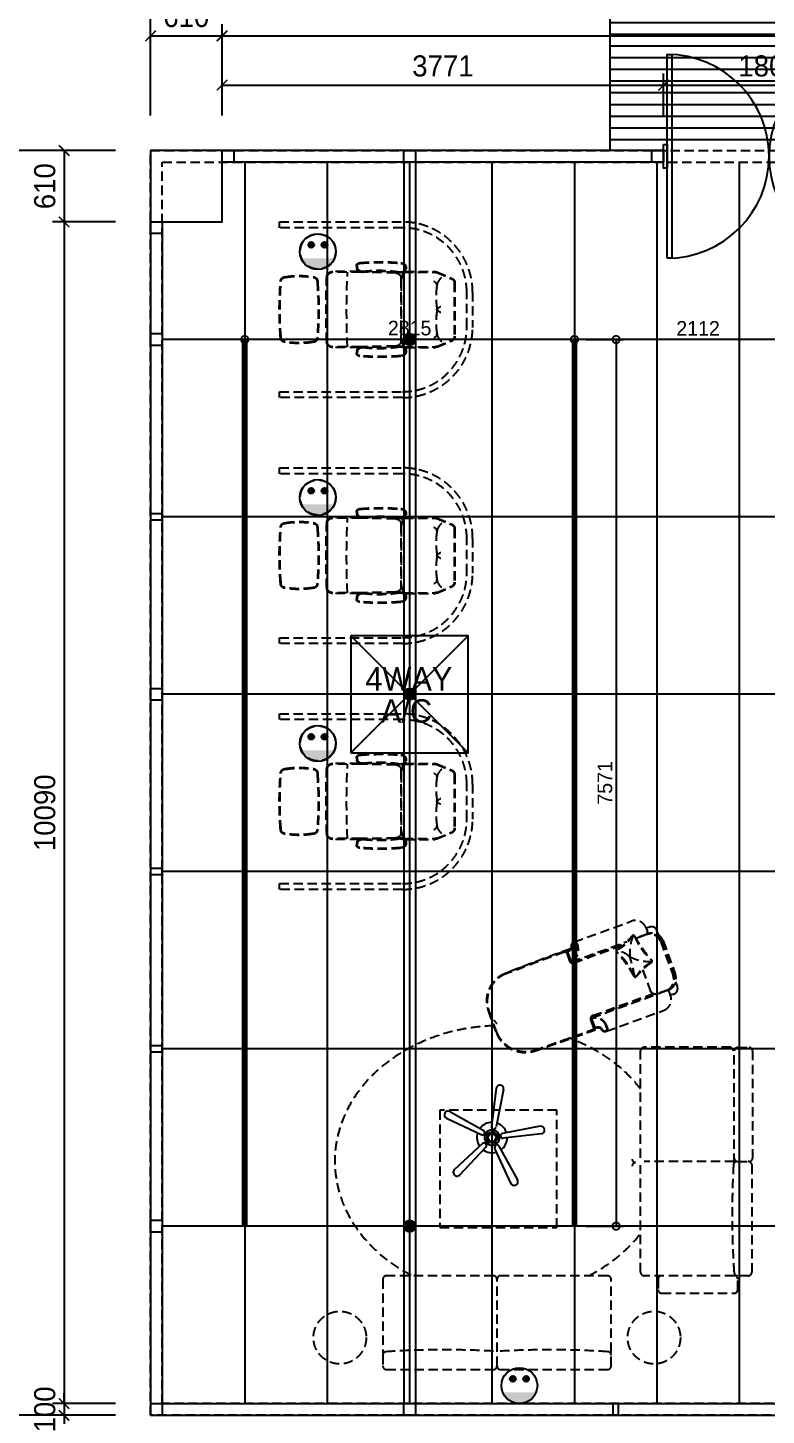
# Model space of a CAD drawing. Header units: millimetres. Extents: x 208943 to 287447, y 51026 to 80481.
# Drawn here: x 257824 to 264130, y 58606 to 70454 of the extents above; entities that cross this region are included whole.
import ezdxf

# ---------------------------------------------------------------- set-up
doc = ezdxf.new("R2010")
doc.units = ezdxf.units.MM
doc.header["$LTSCALE"] = 100
doc.header["$PDMODE"] = 3
doc.linetypes.add('DH-HID2', pattern=[1.2, 0.8, -0.4])
doc.linetypes.add('HID', pattern=[2.5, 1.5, -1])
doc.layers.get('DEFPOINTS').update_dxf_attribs({"color": 248})
for name, color, linetype in [('0-ELC TEXT', 7, 'Continuous'), ('06-FUR', 6, 'Continuous'), ('06-LIGHT', 4, 'Continuous'), ('07-DIM WAL', 5, 'Continuous'), ('2CONTINUOUS', 2, 'Continuous'), ('3.기호.계단선', 30, 'Continuous'), ('C-WALL2', 3, 'Continuous'), ('C-WIN', 4, 'Continuous'), ('CO-DO-FR', 7, 'Continuous'), ('CO-DOOR', 8, 'Continuous'), ('E-HAT', 251, 'Continuous'), ('FU-FURM', 251, 'DH-HID2'), ('설비', 140, 'Continuous')]:
    doc.layers.add(name, color=color, linetype=linetype)
doc.styles.add('HY울릉도L', font='Expo M.ttf')
doc.styles.add('YOURNAME', font='HY울릉도M.TTF')
doc.styles.add('코레일둥고', font='Korail_Round_Gothic_Medium.ttf')
doc.dimstyles.new('50', dxfattribs={"dimscale": 50, "dimtxt": 2.5, "dimasz": 2.5, "dimexe": 1.25, "dimexo": 2, "dimtad": 1, "dimdec": 0, "dimtxsty": 'HY울릉도L', "dimblk": 'DOTSMALL', "dimcen": 2.5, "dimclrd": 1, "dimclre": 1, "dimclrt": 7, "dimadec": 0, "dimazin": 0, "dimtfac": 1, "dimtdec": 0, "dimtix": 1, "dimtmove": 0, "dimatfit": 3, "dimldrblk": 'DOTSMALL', "dimfxl": 0, "dimarcsym": 0})
doc.dimstyles.new('YOURNAME-100', dxfattribs={"dimscale": 100, "dimtxt": 1.8, "dimasz": 0.9, "dimexe": 1, "dimexo": 3, "dimgap": 0.7, "dimtad": 1, "dimdec": 0, "dimzin": 0, "dimdsep": 46, "dimtxsty": 'YOURNAME', "dimblk": 'ARCHTICK', "dimcen": 0, "dimclrd": 1, "dimclre": 1, "dimclrt": 7, "dimadec": 0, "dimazin": 0, "dimtfac": 1, "dimtdec": 0, "dimtix": 1, "dimtmove": 2, "dimatfit": 3, "dimldrblk": 'ARCHTICK', "dimfxl": 0, "dimtolj": 1, "dimtzin": 0, "dimarcsym": 0})

# ---------------------------------------------------------------- blocks, each defined once
blk = doc.blocks.new('wjscpvudaus')
at = {"layer": '2CONTINUOUS'}
blk.add_lwpolyline([(216843, 69406), (216843, 68796), (217453, 68796), (217453, 69406)], close=True, dxfattribs=at)
blk = doc.blocks.new('D-014')
at = {"layer": 'CO-DO-FR'}
for points in [[(0, 200), (30, 200), (30, 0), (0, 0)], [(1800, 200), (1770, 200), (1770, 0), (1800, 0)]]:
    blk.add_lwpolyline(points, close=True, dxfattribs=at)
at = {"layer": 'CO-DOOR'}
for points in [[(30, -770), (30, 970), (70, 970), (70, -770)], [(1770, -770), (1770, 970), (1730, 970), (1730, -770)]]:
    blk.add_lwpolyline(points, close=True, dxfattribs=at)
for centre, start, end in [((30, 100), 270, 90), ((1770, 100), 90, 270)]:
    blk.add_arc(centre, 870, start, end, dxfattribs=at)
blk = doc.blocks.new('F-317')
at = {"layer": 'FU-FURM'}
for p, q in [((-1519, 2361), (-1030, 2538)), ((-874, 2489), (-902, 2479)), ((-991, 2393), (-904, 2425)), ((-885, 2432), (-979, 2398)), ((-884, 2430), (-978, 2396)), ((-902, 2479), (-892, 2451)), ((-795, 2418), (-810, 2459)), ((-759, 2371), (-653, 2080)), ((-757, 2372), (-651, 2081)), ((-1581, 2265), (-1557, 2198)), ((-1576, 2282), (-1543, 2192)), ((-1575, 2267), (-1551, 2200)), ((-1544, 2320), (-1540, 2310)), ((-1543, 2192), (-1065, 2366)), ((-1538, 2322), (-1534, 2312)), ((-1525, 2188), (-1083, 2349)), ((-1523, 2182), (-1095, 2338)), ((-1499, 2347), (-1492, 2328)), ((-1493, 2349), (-1487, 2330)), ((-778, 2364), (-672, 2073)), ((-774, 2366), (-668, 2075)), ((-933, 2124), (-865, 1939)), ((-931, 2125), (-864, 1940)), ((-636, 1980), (-650, 2021)), ((-1368, 1713), (-729, 1946)), ((-1360, 1733), (-843, 1921)), ((-1358, 1728), (-833, 1918)), ((-711, 1954), (-805, 1920)), ((-711, 1952), (-805, 1918)), ((-694, 1906), (-704, 1934)), ((-665, 1916), (-694, 1906)), ((-1242, 1599), (-753, 1777)), ((-1351, 1633), (-1375, 1700)), ((-1345, 1635), (-1370, 1702)), ((-1336, 1623), (-1368, 1713)), ((-1287, 1615), (-1290, 1624)), ((-1281, 1617), (-1285, 1627)), ((-1236, 1623), (-1243, 1642)), ((-1230, 1625), (-1237, 1644)), ((-950, 517), (-950, 1432)), ((-180, 1462), (-920, 1462)), ((-150, 475), (-150, 1432)), ((-120, 1460), (-23, 1460)), ((7, 1432), (7, 515)), ((-1665, 924), (-2665, 924)), ((-2665, 924), (-2665, -76)), ((-1665, -76), (-1665, 924)), ((-150, 487), (-920, 487)), ((-120, 487), (-23, 487)), ((-120, 487), (-23, 487)), ((-950, -458), (-950, 457)), ((0, 458), (0, -458)), ((-2665, -76), (-1665, -76)), ((-3151, -519), (-3151, -1139)), ((-2206, -489), (-3121, -489)), ((-2176, -1139), (-2176, -519)), ((-1231, -489), (-2146, -489)), ((-1201, -1139), (-1201, -519)), ((-150, -488), (-920, -488)), ((-800, -518), (-800, -608)), ((-30, -488), (-122, -488)), ((-120, -608), (-120, -518)), ((-770, -638), (-150, -638)), ((-3151, -1167), (-3151, -1259)), ((-2176, -1259), (-2176, -1163)), ((-1201, -1259), (-1201, -1167)), ((-3121, -1289), (-2205, -1289)), ((-2148, -1289), (-1231, -1289))]:
    blk.add_line(p, q, dxfattribs=at)
for centre in [(-3518, -1017), (-835, -1017)]:
    blk.add_circle(centre, 225, dxfattribs=at)
for centre, radius, start, end in [((-996, 2445), 100, 20, 110), ((-857, 2442), 50, 20, 110), ((-1251, 2535), 260, 292.6764, 332.8864), ((-1522, 2827), 649, 304.8651, 320.6977), ((-675, 2270), 368, 156.0005, 185.989), ((-1012, 2409), 10, 21.485, 138.515), ((-508, 2609), 533, 201.5594, 229.5904), ((163, 3088), 1347, 210.0812, 221.0687), ((-947, 2338), 68, 118.131, 129.0235), ((-947, 2337), 66.2, 118.4093, 129.2728), ((-911, 2444), 20, 290, 20), ((-868, 2332), 100, 20, 110), ((-872, 2328), 100, 21.2586, 106.9604), ((-851, 2338), 100, 20, 110), ((-851, 2338), 98, 20, 110), ((4560, -14674), 18043, 109.7734, 111.6777), ((9036, -27310), 31443, 109.7736, 110.7523), ((9035, -27307), 31434, 109.7735, 110.7417), ((-1594, 2260), 20, 20, 110.1706), ((-1594, 2260), 14, 20, 110.1706), ((-1605, 2355), 78.3, 291.8984, 325.632), ((-1605, 2355), 84.3, 291.8984, 325.632), ((-1605, 2355), 84.3, 291.8984, 325.632), ((-1588, 2291), 103, 294.7132, 20.7394), ((-1507, 2326), 36.7, 108.5343, 189.5347), ((-1588, 2291), 109, 294.7132, 20.7394), ((-1507, 2326), 30.7, 108.5343, 189.5347), ((-1539, 2310), 5, 326.0041, 20), ((-1512, 2342), 20, 20, 110), ((-1512, 2342), 14, 20, 110), ((-1147, 2285), 10, 111.485, 228.515), ((-1176, 2095), 193, 46.6262, 84.3726), ((-1499, 1872), 533, 21.5594, 49.5904), ((-2170, 1393), 1347, 30.0812, 41.0687), ((-1532, 2207), 26, 200, 290), ((-1532, 2207), 20, 200, 290), ((-866, 2591), 397, 243.5234, 272.3854), ((-3642, 1461), 2713, 12.7937, 16.491), ((-756, 1946), 260, 112.6764, 152.8864), ((-485, 1654), 649, 124.8651, 140.6977), ((-860, 2196), 10, 291.485, 48.515), ((-2016, 1859), 250, 110.7523, 230.2128), ((-2009, 1856), 250, 110.7417, 198.7714), ((-995, 2072), 10, 201.485, 318.515), ((-767, 2041), 100, 293.0396, 18.7414), ((-762, 2040), 100, 290, 20), ((-745, 2046), 100, 290, 20), ((-745, 2046), 98, 290, 20), ((-819, 1985), 66.2, 170.6001, 174.3456), ((-847, 1946), 20, 200, 234.3622), ((-845, 1947), 20, 200, 235.3656), ((-819, 1985), 68, 234.3622, 281.869), ((-819, 1985), 66.2, 235.3656, 281.5907), ((-788, 1871), 100, 290, 20), ((-723, 1927), 20, 20, 110), ((-683, 1963), 50, 290, 20), ((2314, 3325), 4822, 198.6987, 201.1759), ((2314, 3325), 4816, 198.7714, 201.1031), ((-1351, 1709), 26, 110, 200), ((-1351, 1709), 20, 110, 200), ((-1340, 1608), 109, 19.2606, 105.2868), ((-1340, 1608), 103, 19.2606, 105.2868), ((-1935, 1686), 268, 202.6857, 285.6378), ((-1931, 1695), 269, 202.7011, 285.389), ((-7535, 18557), 18043, 288.3223, 290.2266), ((-12228, 31113), 31443, 289.2473, 290.2264), ((-12227, 31111), 31434, 289.258, 290.2265), ((-1364, 1628), 14, 289.8294, 20), ((-1364, 1628), 20, 289.8294, 20), ((-1312, 1549), 84.3, 74.368, 108.1016), ((-1312, 1549), 84.3, 74.368, 108.1016), ((-1312, 1549), 78.3, 74.368, 108.1016), ((-1290, 1625), 5, 20, 73.9959), ((-1255, 1634), 36.7, 210.4653, 291.4657), ((-1255, 1634), 30.7, 210.4653, 291.4657), ((-1249, 1618), 14, 290, 20), ((-1249, 1618), 20, 290, 20), ((-920, 1432), 30, 90, 180), ((-190, 1432), 30, 0, 90), ((-120, 1430), 30, 90, 176.9469), ((-23, 1430), 30, 3.0531, 90), ((-992, 508), 30, 180, 270), ((-992, 448), 30, 90, 180), ((-127, 457), 30, 90, 176.9469), ((-120, 517), 30, 183.0531, 270), ((-30, 457), 30, 3.0531, 90), ((-23, 517), 30, 270, 356.9469), ((7702, 39), 7870, 176.9469, 183.6379), ((-920, -458), 30, 180, 270), ((-122, -458), 30, 183.6379, 270), ((-30, -458), 30, 270, 0), ((-3121, -519), 30, 90, 180), ((-2206, -519), 30, 0, 90), ((-2146, -519), 30, 90, 180), ((-1231, -519), 30, 0, 90), ((-770, -518), 30, 90, 180), ((-150, -518), 30, 0, 90), ((-770, -608), 30, 180, 270), ((-150, -608), 30, 270, 0), ((-3121, -1167), 30, 93.6379, 180), ((-3121, -1139), 30, 180, 207.9291), ((-2624, -8991), 7870, 86.9469, 93.6379), ((-1729, -8991), 7870, 86.3621, 93.0531), ((-1231, -1167), 30, 0, 86.3621), ((-1231, -1139), 30, 332.0709, 0), ((-3121, -1259), 30, 180, 266.3621), ((-2206, -1259), 30, 273.0531, 0), ((-2146, -1259), 30, 180, 266.9469), ((-1231, -1259), 30, 273.6379, 0)]:
    blk.add_arc(centre, radius, start, end, dxfattribs=at)
for points, knots in [([(-2200, 1646), (-2208, 1646), (-2217, 1646), (-2283, 1643), (-2339, 1637), (-2452, 1621), (-2507, 1610), (-2617, 1582), (-2670, 1566), (-2774, 1528), (-2825, 1506), (-2922, 1458), (-2969, 1432), (-3059, 1375), (-3101, 1344), (-3182, 1279), (-3220, 1245), (-3290, 1172), (-3322, 1135), (-3381, 1056), (-3407, 1016), (-3454, 933), (-3475, 890), (-3509, 803), (-3523, 759), (-3545, 670), (-3553, 625), (-3561, 535), (-3562, 489), (-3558, 399), (-3552, 353), (-3535, 264), (-3523, 219), (-3493, 131), (-3474, 88), (-3431, 4), (-3407, -37), (-3352, -117), (-3321, -156), (-3255, -230), (-3219, -266), (-3142, -334), (-3100, -366), (-3014, -425), (-2968, -453), (-2914, -482), (-2907, -486), (-2901, -489)], [1.607986, 1.607986, 1.607986, 1.607986, 1.626159, 1.626159, 1.745835, 1.745835, 1.865511, 1.865511, 1.985187, 1.985187, 2.104864, 2.104864, 2.22454, 2.22454, 2.344216, 2.344216, 2.463892, 2.463892, 2.583568, 2.583568, 2.703244, 2.703244, 2.82292, 2.82292, 2.942596, 2.942596, 3.062272, 3.062272, 3.181948, 3.181948, 3.301624, 3.301624, 3.4213, 3.4213, 3.540977, 3.540977, 3.660653, 3.660653, 3.780329, 3.780329, 3.900005, 3.900005, 4.019681, 4.019681, 4.139357, 4.139357, 4.155908, 4.155908, 4.155908, 4.155908]), ([(-950, 1107), (-975, 1139), (-1002, 1170), (-1065, 1237), (-1102, 1272), (-1182, 1337), (-1224, 1368), (-1313, 1426), (-1360, 1453), (-1457, 1501), (-1507, 1523), (-1559, 1542)], [0.5696099, 0.5696099, 0.5696099, 0.5696099, 0.6687506, 0.6687506, 0.7884267, 0.7884267, 0.9081028, 0.9081028, 1.0277788, 1.0277788, 1.1472032, 1.1472032, 1.1472032, 1.1472032]), ([(-1392, -489), (-1365, -475), (-1339, -460), (-1267, -418), (-1223, -388), (-1140, -325), (-1101, -291), (-1029, -221), (-995, -184), (-959, -139), (-955, -133), (-950, -127)], [5.268869, 5.268869, 5.268869, 5.268869, 5.3361178, 5.3361178, 5.4557939, 5.4557939, 5.5754699, 5.5754699, 5.695146, 5.695146, 5.7135753, 5.7135753, 5.7135753, 5.7135753])]:
    blk.add_open_spline(points, degree=3, knots=knots, dxfattribs=at)
blk = doc.blocks.new('F-120')
at = {"layer": 'FU-FURM'}
for p, q in [((675, 324), (448, 324)), ((690, 318), (448, 318)), ((988, 312), (690, 318)), ((988, 318), (740, 323)), ((1033, -267), (1033, 267)), ((1036, -241), (1036, 241)), ((1058, 318), (1323, 318)), ((1068, 339), (1070, 342)), ((1068, 324), (1324, 324)), ((1338, 315), (1472, 259)), ((1339, 321), (1475, 263)), ((1488, -227), (1488, 227)), ((1494, -227), (1494, 227)), ((402, -295), (402, -296)), ((690, -318), (448, -318)), ((675, -324), (448, -324)), ((988, -312), (690, -318)), ((988, -318), (740, -323)), ((1058, -318), (1323, -318)), ((1065, -324), (1324, -324)), ((1068, -339), (1070, -342)), ((1073, -336), (1073, -336)), ((1338, -315), (1472, -259)), ((1339, -321), (1475, -263))]:
    blk.add_line(p, q, dxfattribs=at)
for centre in [(1341, 213), (1341, 0), (1341, -212)]:
    blk.add_circle(centre, 5, dxfattribs=at)
for centre, radius, start, end in [((682, 370), 30, 90, 180), ((460, 323), 198, 8.4489, 14.1361), ((682, 370), 24, 90, 180), ((460, 323), 204, 9.8324, 14.1361), ((701, 365), 40, 189.8324, 277.2912), ((857, -1603), 2011, 85.0022, 94.9978), ((857, -1603), 2005, 85.0022, 94.9978), ((1033, 355), 45, 335.1469, 90), ((1033, 355), 39, 335.1469, 90), ((2879, 0), 2885, 175.2281, 184.7719), ((2879, 0), 2879, 175.2281, 184.7719), ((44, 240), 40, 90, 180), ((44, 240), 34, 90, 180), ((163, -424), 714, 80.4001, 99.5999), ((163, -424), 708, 80.3882, 99.6118), ((282, 240), 40, 0, 90), ((282, 240), 34, 0, 90), ((-2553, 0), 2879, 355.2281, 4.7719), ((-2553, 0), 2885, 355.2281, 4.7719), ((6927, 0), 6534, 177.5759, 182.4241), ((448, 274), 50, 90, 177.5759), ((7069, 0), 6670, 177.6228, 182.3735), ((448, 274), 44, 90, 177.5759), ((7239, 0), 6670, 177.2663, 182.7358), ((696, 358), 40, 188.4489, 277.5825), ((846, -774), 1103, 80.4, 97.5825), ((846, -774), 1109, 80.6287, 97.2912), ((988, 267), 45, 0, 90), ((1033, 359), 40, 260.6287, 335.1469), ((1037, 352), 40, 260.4, 335.1469), ((1503, 164), 473, 161.1345, 170.6787), ((1287, 191), 58.9, 26.4695, 61.7897), ((1323, 278), 40, 67.0656, 90), ((1324, 284), 40, 67.0656, 90), ((1552, 124), 229, 138.2234, 156.1064), ((1449, 227), 39, 0, 54.2029), ((1449, 227), 45, 0, 54.2029), ((1943, 110), 608, 170.7046, 189.9934), ((1392, -30), 58.9, 109.7444, 145.0646), ((1943, -110), 608, 170.0066, 189.1734), ((1392, 30), 58.9, 214.9354, 250.2556), ((1287, -190), 58.9, 298.2103, 333.5305), ((1552, -124), 229, 203.8936, 221.7766), ((1449, -227), 39, 305.7971, 0), ((1449, -227), 45, 305.7971, 0), ((44, -240), 40, 180, 270), ((44, -240), 34, 180, 270), ((163, 424), 714, 260.4001, 279.5999), ((163, 424), 708, 260.3882, 279.6118), ((282, -240), 40, 270, 0), ((282, -240), 34, 270, 0), ((448, -274), 50, 182.4241, 270), ((448, -274), 44, 182.4241, 270), ((460, -323), 198, 345.8639, 351.5511), ((696, -358), 40, 82.4175, 171.5511), ((701, -365), 40, 82.7088, 170.1676), ((846, 774), 1103, 262.4175, 279.6), ((846, 774), 1109, 262.7088, 279.3713), ((988, -267), 45, 270, 0), ((1033, -359), 40, 24.8531, 99.3713), ((1037, -352), 40, 24.8531, 99.6), ((1033, -355), 45, 270, 24.8531), ((1033, -355), 39, 270, 24.8531), ((1503, -164), 473, 189.3213, 198.8655), ((1323, -278), 40, 270, 292.9344), ((1324, -284), 40, 270, 292.9344), ((682, -370), 30, 180, 270), ((460, -323), 204, 345.8639, 350.1676), ((682, -370), 24, 180, 270), ((857, 1603), 2011, 265.0022, 274.9978), ((857, 1603), 2005, 265.0022, 274.9978)]:
    blk.add_arc(centre, radius, start, end, dxfattribs=at)
blk = doc.blocks.new('cjhrtgy')
at = {"layer": 'E-HAT'}
h = blk.add_hatch(dxfattribs=at)
h.set_pattern_fill('_USER', color=256, scale=100, pattern_type=0)
h.set_pattern_definition([(0, (42030.09, 0), (0, 100), [])])
h.paths.add_polyline_path([(262798, 71356), (266223, 71356), (266223, 69406), (262798, 69406)])
at = {"layer": 'C-WALL2'}
blk.add_lwpolyline([(263254, 69406), (262798, 69406), (262798, 71356), (266223, 71356), (266223, 69406), (265054, 69406)], dxfattribs=at)
at = {"layer": 'C-WIN'}
for p, q in [((263254, 69406), (259483, 69406)), ((263254, 69306), (259483, 69306)), ((258873, 68796), (258873, 58606)), ((258973, 68796), (258973, 58606)), ((258873, 58706), (277373, 58706)), ((258873, 58606), (277373, 58606))]:
    blk.add_line(p, q, dxfattribs=at)
for points in [[(259483, 69406), (259583, 69406), (259583, 69306), (259483, 69306)], [(261035, 69406), (261135, 69406), (261135, 69306), (261035, 69306)], [(263154, 69406), (263254, 69406), (263254, 69306), (263154, 69306)], [(258873, 68796), (258973, 68796), (258973, 68696), (258873, 68696)], [(258873, 67842), (258973, 67842), (258973, 67742), (258873, 67742)], [(258873, 66253), (258973, 66253), (258973, 66303), (258873, 66303)], [(258873, 64813), (258973, 64813), (258973, 64713), (258873, 64713)], [(258873, 63224), (258973, 63224), (258973, 63274), (258873, 63274)], [(258873, 61710), (258973, 61710), (258973, 61760), (258873, 61760)], [(258873, 60271), (258973, 60271), (258973, 60171), (258873, 60171)], [(261035, 58706), (261135, 58706), (261135, 58606), (261035, 58606)], [(262869, 58606), (262869, 58706), (262819, 58706), (262819, 58606)]]:
    blk.add_lwpolyline(points, close=True, dxfattribs=at)
at = {"layer": 'FU-FURM'}
for p, q in [((259973, 68746), (259973, 68796)), ((259973, 68796), (261023, 68796)), ((261023, 68746), (259973, 68746)), ((261573, 67896), (261573, 68196)), ((261623, 68196), (261623, 67896)), ((259973, 67296), (259973, 67346)), ((259973, 67346), (261023, 67346)), ((261023, 67296), (259973, 67296)), ((259973, 66646), (259973, 66696)), ((259973, 66696), (261023, 66696)), ((261023, 66646), (259973, 66646)), ((261573, 65796), (261573, 66096)), ((261623, 66096), (261623, 65796)), ((259973, 65196), (259973, 65246)), ((259973, 65246), (261023, 65246)), ((261023, 65196), (259973, 65196)), ((259973, 64546), (259973, 64596)), ((259973, 64596), (261023, 64596)), ((261023, 64546), (259973, 64546)), ((261573, 63696), (261573, 63996)), ((261623, 63996), (261623, 63696)), ((259973, 63096), (259973, 63146)), ((259973, 63146), (261023, 63146)), ((261023, 63096), (259973, 63096))]:
    blk.add_line(p, q, dxfattribs=at)
for centre in [(260302, 68543), (260302, 66443), (260302, 64343)]:
    blk.add_circle(centre, 150, dxfattribs=at)
for centre, radius, start, end in [((261023, 68196), 600, 0, 90), ((261023, 68196), 550, 0, 90), ((261023, 67896), 600, 270, 0), ((261023, 67896), 550, 270, 0), ((261023, 66096), 600, 0, 90), ((261023, 66096), 550, 0, 90), ((261023, 65796), 600, 270, 0), ((261023, 65796), 550, 270, 0), ((261023, 63996), 600, 0, 90), ((261023, 63996), 550, 0, 90), ((261023, 63696), 600, 270, 0), ((261023, 63696), 550, 270, 0)]:
    blk.add_arc(centre, radius, start, end, dxfattribs=at)
at = {"layer": '2CONTINUOUS'}
blk.add_blockref('wjscpvudaus', (42030, 0), dxfattribs=at)
at = {"layer": 'CO-DOOR'}
blk.add_blockref('D-014', (263254, 69256), dxfattribs=at)
at = {"layer": 'FU-FURM', "xscale": -1, "rotation": 180}
for p in [(259978, 68048), (259978, 65948), (259978, 63848)]:
    blk.add_blockref('F-120', p, dxfattribs=at)
at = {"layer": 'FU-FURM'}
blk.add_blockref('F-317', (264007, 60286), dxfattribs=at)
blk = doc.blocks.new('CELILNGPAN')
at = {"layer": '06-FUR', "color": 6}
for p, q in [((48717, -3709), (48676, -4035)), ((48781, -3721), (48717, -4041)), ((48322, -3910), (48607, -4069)), ((48292, -3967), (48588, -4106)), ((48639, -4116), (48612, -4103)), ((48645, -4105), (48618, -4091)), ((48682, -4086), (48687, -4056)), ((48695, -4088), (48700, -4058)), ((48725, -4118), (48755, -4113)), ((48727, -4131), (48756, -4126)), ((49094, -4035), (48772, -4096)), ((49102, -4099), (48778, -4137)), ((48360, -4404), (48600, -4183)), ((48405, -4451), (48629, -4212)), ((48645, -4158), (48624, -4179)), ((48654, -4167), (48633, -4188)), ((48696, -4174), (48709, -4201)), ((48842, -4521), (48706, -4225)), ((48708, -4168), (48721, -4195)), ((48901, -4493), (48743, -4206))]:
    blk.add_line(p, q, dxfattribs=at)
for radius in [45.4, 32.5]:
    blk.add_circle((48682, -4131), radius, dxfattribs=at)
for centre, radius, start, end in [((48749, -3715), 32.5, 349.67, 169.67), ((48307, -3938), 32.5, 61.67, 241.67), ((48682, -4131), 130, 90.4651, 143.078), ((48682, -4131), 130, 18.4651, 71.078), ((48682, -4131), 130, 162.4651, 215.078), ((48598, -4088), 20.6, 242.7734, 62.7734), ((48682, -4131), 64.9, 158.5125, 219.0342), ((48682, -4131), 64.9, 86.5125, 147.0342), ((48697, -4038), 20.6, 170.7734, 350.7734), ((48682, -4131), 64.9, 14.5125, 75.0342), ((48682, -4131), 64.9, 302.5125, 3.0342), ((48775, -4117), 20.6, 98.7734, 278.7734), ((48682, -4131), 130, 306.4651, 359.078), ((49098, -4067), 32.5, 277.67, 97.67), ((48615, -4198), 20.6, 314.7734, 134.7734), ((48682, -4131), 130, 234.4651, 287.078), ((48682, -4131), 64.9, 230.5125, 291.0342), ((48724, -4215), 20.6, 26.7734, 206.7734), ((48383, -4428), 32.5, 133.67, 313.67), ((48871, -4507), 32.5, 205.67, 25.67)]:
    blk.add_arc(centre, radius, start, end, dxfattribs=at)
blk = doc.blocks.new('egoo')
at = {"layer": '설비'}
h = blk.add_hatch(color=140, dxfattribs=at)
edge = h.paths.add_edge_path()
edge.add_arc((1015645, 443434), 22.3, 0, 360)
h = blk.add_hatch(color=140, dxfattribs=at)
edge = h.paths.add_edge_path()
edge.add_arc((1015748, 443434), 22.3, 0, 360)
h = blk.add_hatch(color=140, dxfattribs=at)
edge = h.paths.add_edge_path()
edge.add_line((1015826, 443329), (1015567, 443329))
edge.add_ellipse((1015696, 443381), major_axis=(99, 99), ratio=1, start_angle=156.9578, end_angle=293.0422)
at = {"layer": '설비', "color": 140}
for centre, radius in [((1015696, 443381), 140), ((1015645, 443434), 22.3), ((1015748, 443434), 22.3)]:
    blk.add_circle(centre, radius, dxfattribs=at)
blk = doc.blocks.new('_ArchTick')
at = {"color": 0, "linetype": 'ByBlock', "const_width": 0.15}
blk.add_lwpolyline([(-0.5, -0.5), (0.5, 0.5)], dxfattribs=at)
blk = doc.blocks.new('*D150')
at = {"layer": 'C-WIN', "color": 1, "lineweight": -2}
for p, q in [((258873, 69706), (258873, 70927)), ((277373, 69706), (277373, 70927)), ((277373, 70827), (258873, 70827))]:
    blk.add_line(p, q, dxfattribs=at)
at = {"layer": 'DEFPOINTS', "color": 0}
for p in [(258873, 70827), (258873, 69406), (277373, 69406)]:
    blk.add_point(p, dxfattribs=at)
at = {"layer": 'C-WIN', "color": 1, "lineweight": -2, "xscale": 90, "yscale": 90, "zscale": 90, "rotation": 180}
blk.add_blockref('_ArchTick', (258873, 70827), dxfattribs=at)
at = {"layer": 'C-WIN', "color": 1, "lineweight": -2, "xscale": 90, "yscale": 90, "zscale": 90}
blk.add_blockref('_ArchTick', (277373, 70827), dxfattribs=at)
at = {"layer": 'C-WIN', "color": 7, "insert": (268123, 70991), "char_height": 180, "attachment_point": 5, "style": 'YOURNAME'}
blk.add_mtext('\\A1;18500', dxfattribs=at)
blk = doc.blocks.new('*D151')
at = {"layer": 'C-WIN', "color": 1, "lineweight": -2}
for p, q in [((258873, 69706), (258873, 70485)), ((258873, 70385), (259483, 70385)), ((259483, 69706), (259483, 70485))]:
    blk.add_line(p, q, dxfattribs=at)
at = {"layer": 'DEFPOINTS', "color": 0}
for p in [(259483, 70385), (258873, 69406), (259483, 69406)]:
    blk.add_point(p, dxfattribs=at)
at = {"layer": 'C-WIN', "color": 1, "lineweight": -2, "xscale": 90, "yscale": 90, "zscale": 90, "rotation": 180}
blk.add_blockref('_ArchTick', (258873, 70385), dxfattribs=at)
at = {"layer": 'C-WIN', "color": 1, "lineweight": -2, "xscale": 90, "yscale": 90, "zscale": 90}
blk.add_blockref('_ArchTick', (259483, 70385), dxfattribs=at)
at = {"layer": 'C-WIN', "color": 7, "insert": (259178, 70549), "char_height": 180, "attachment_point": 5, "style": 'YOURNAME'}
blk.add_mtext('\\A1;610', dxfattribs=at)
blk = doc.blocks.new('*D152')
at = {"layer": 'C-WIN', "color": 1, "lineweight": -2}
for p, q in [((259483, 69706), (259483, 70485)), ((259483, 70385), (272373, 70385)), ((272373, 69706), (272373, 70485))]:
    blk.add_line(p, q, dxfattribs=at)
at = {"layer": 'DEFPOINTS', "color": 0}
for p in [(272373, 70385), (259483, 69406), (272373, 69406)]:
    blk.add_point(p, dxfattribs=at)
at = {"layer": 'C-WIN', "color": 1, "lineweight": -2, "xscale": 90, "yscale": 90, "zscale": 90, "rotation": 180}
blk.add_blockref('_ArchTick', (259483, 70385), dxfattribs=at)
at = {"layer": 'C-WIN', "color": 1, "lineweight": -2, "xscale": 90, "yscale": 90, "zscale": 90}
blk.add_blockref('_ArchTick', (272373, 70385), dxfattribs=at)
at = {"layer": 'C-WIN', "color": 7, "insert": (265928, 70549), "char_height": 180, "attachment_point": 5, "style": 'YOURNAME'}
blk.add_mtext('\\A1;12890', dxfattribs=at)
blk = doc.blocks.new('*D156')
at = {"layer": 'C-WIN', "color": 1, "lineweight": -2}
for p, q in [((259483, 69706), (259483, 70064)), ((263254, 69706), (263254, 70064)), ((259483, 69964), (263254, 69964))]:
    blk.add_line(p, q, dxfattribs=at)
at = {"layer": 'DEFPOINTS', "color": 0}
for p in [(263254, 69964), (259483, 69406), (263254, 69406)]:
    blk.add_point(p, dxfattribs=at)
at = {"layer": 'C-WIN', "color": 1, "lineweight": -2, "xscale": 90, "yscale": 90, "zscale": 90, "rotation": 180}
blk.add_blockref('_ArchTick', (259483, 69964), dxfattribs=at)
at = {"layer": 'C-WIN', "color": 1, "lineweight": -2, "xscale": 90, "yscale": 90, "zscale": 90}
blk.add_blockref('_ArchTick', (263254, 69964), dxfattribs=at)
at = {"layer": 'C-WIN', "color": 7, "insert": (261369, 70127), "char_height": 180, "attachment_point": 5, "style": 'YOURNAME'}
blk.add_mtext('\\A1;3771', dxfattribs=at)
blk = doc.blocks.new('*D157')
at = {"layer": 'C-WIN', "color": 1, "lineweight": -2}
for p, q in [((263254, 69706), (263254, 70064)), ((265054, 69706), (265054, 70064)), ((263254, 69964), (265054, 69964))]:
    blk.add_line(p, q, dxfattribs=at)
at = {"layer": 'DEFPOINTS', "color": 0}
for p in [(265054, 69964), (263254, 69406), (265054, 69406)]:
    blk.add_point(p, dxfattribs=at)
at = {"layer": 'C-WIN', "color": 1, "lineweight": -2, "xscale": 90, "yscale": 90, "zscale": 90, "rotation": 180}
blk.add_blockref('_ArchTick', (263254, 69964), dxfattribs=at)
at = {"layer": 'C-WIN', "color": 1, "lineweight": -2, "xscale": 90, "yscale": 90, "zscale": 90}
blk.add_blockref('_ArchTick', (265054, 69964), dxfattribs=at)
at = {"layer": 'C-WIN', "color": 7, "insert": (264154, 70127), "char_height": 180, "attachment_point": 5, "style": 'YOURNAME'}
blk.add_mtext('\\A1;1800', dxfattribs=at)
blk = doc.blocks.new('*D173')
at = {"layer": 'C-WIN', "color": 1, "lineweight": -2}
for p, q in [((258873, 58306), (258873, 57420)), ((277373, 58306), (277373, 57420)), ((277373, 57520), (258873, 57520))]:
    blk.add_line(p, q, dxfattribs=at)
at = {"layer": 'DEFPOINTS', "color": 0}
for p in [(258873, 58606), (277373, 58606), (258873, 57520)]:
    blk.add_point(p, dxfattribs=at)
at = {"layer": 'C-WIN', "color": 1, "lineweight": -2, "xscale": 90, "yscale": 90, "zscale": 90, "rotation": 180}
blk.add_blockref('_ArchTick', (258873, 57520), dxfattribs=at)
at = {"layer": 'C-WIN', "color": 1, "lineweight": -2, "xscale": 90, "yscale": 90, "zscale": 90}
blk.add_blockref('_ArchTick', (277373, 57520), dxfattribs=at)
at = {"layer": 'C-WIN', "color": 7, "insert": (268123, 57683), "char_height": 180, "attachment_point": 5, "style": 'YOURNAME'}
blk.add_mtext('\\A1;18500', dxfattribs=at)
blk = doc.blocks.new('*D174')
at = {"layer": 'C-WIN', "color": 1, "lineweight": -2}
for p, q in [((258873, 58306), (258873, 57784)), ((258973, 58306), (258973, 57784)), ((258873, 57884), (258783, 57884)), ((258873, 57884), (258973, 57884)), ((258973, 57884), (259063, 57884))]:
    blk.add_line(p, q, dxfattribs=at)
at = {"layer": 'DEFPOINTS', "color": 0}
for p in [(258873, 58606), (258973, 58606), (258973, 57884)]:
    blk.add_point(p, dxfattribs=at)
at = {"layer": 'C-WIN', "color": 1, "lineweight": -2, "xscale": 90, "yscale": 90, "zscale": 90}
blk.add_blockref('_ArchTick', (258873, 57884), dxfattribs=at)
at = {"layer": 'C-WIN', "color": 1, "lineweight": -2, "xscale": 90, "yscale": 90, "zscale": 90, "rotation": 180}
blk.add_blockref('_ArchTick', (258973, 57884), dxfattribs=at)
at = {"layer": 'C-WIN', "color": 7, "insert": (258923, 58048), "char_height": 180, "attachment_point": 5, "style": 'YOURNAME'}
blk.add_mtext('\\A1;100', dxfattribs=at)
blk = doc.blocks.new('*D175')
at = {"layer": 'C-WIN', "color": 1, "lineweight": -2}
for p, q in [((258973, 58306), (258973, 57784)), ((265074, 58306), (265074, 57784)), ((258973, 57884), (265074, 57884))]:
    blk.add_line(p, q, dxfattribs=at)
at = {"layer": 'DEFPOINTS', "color": 0}
for p in [(258973, 58606), (265074, 58606), (265074, 57884)]:
    blk.add_point(p, dxfattribs=at)
at = {"layer": 'C-WIN', "color": 1, "lineweight": -2, "xscale": 90, "yscale": 90, "zscale": 90, "rotation": 180}
blk.add_blockref('_ArchTick', (258973, 57884), dxfattribs=at)
at = {"layer": 'C-WIN', "color": 1, "lineweight": -2, "xscale": 90, "yscale": 90, "zscale": 90}
blk.add_blockref('_ArchTick', (265074, 57884), dxfattribs=at)
at = {"layer": 'C-WIN', "color": 7, "insert": (262024, 58048), "char_height": 180, "attachment_point": 5, "style": 'YOURNAME'}
blk.add_mtext('\\A1;6101', dxfattribs=at)
blk = doc.blocks.new('*D181')
at = {"layer": 'C-WIN', "color": 1, "lineweight": -2}
for p, q in [((258573, 69406), (257501, 69406)), ((257601, 58606), (257601, 69406)), ((258573, 58606), (257501, 58606))]:
    blk.add_line(p, q, dxfattribs=at)
at = {"layer": 'DEFPOINTS', "color": 0}
for p in [(257601, 69406), (258873, 69406), (258873, 58606)]:
    blk.add_point(p, dxfattribs=at)
at = {"layer": 'C-WIN', "color": 1, "lineweight": -2, "xscale": 90, "yscale": 90, "zscale": 90}
for p, rotation in [((257601, 69406), 90), ((257601, 58606), 270)]:
    blk.add_blockref('_ArchTick', p, dxfattribs=dict(at, rotation=rotation))
at = {"layer": 'C-WIN', "color": 7, "insert": (257438, 64006), "char_height": 180, "attachment_point": 5, "rotation": 90, "style": 'YOURNAME'}
blk.add_mtext('\\A1;10800', dxfattribs=at)
blk = doc.blocks.new('*D182')
at = {"layer": 'C-WIN', "color": 1, "lineweight": -2}
for p, q in [((258573, 69406), (258034, 69406)), ((258134, 69406), (258134, 68796)), ((258573, 68796), (258034, 68796))]:
    blk.add_line(p, q, dxfattribs=at)
at = {"layer": 'DEFPOINTS', "color": 0}
for p in [(258873, 69406), (258134, 68796), (258873, 68796)]:
    blk.add_point(p, dxfattribs=at)
at = {"layer": 'C-WIN', "color": 1, "lineweight": -2, "xscale": 90, "yscale": 90, "zscale": 90}
for p, rotation in [((258134, 69406), 90), ((258134, 68796), 270)]:
    blk.add_blockref('_ArchTick', p, dxfattribs=dict(at, rotation=rotation))
at = {"layer": 'C-WIN', "color": 7, "insert": (257970, 69101), "char_height": 180, "attachment_point": 5, "rotation": 90, "style": 'YOURNAME'}
blk.add_mtext('\\A1;610', dxfattribs=at)
blk = doc.blocks.new('*D183')
at = {"layer": 'C-WIN', "color": 1, "lineweight": -2}
for p, q in [((258573, 68796), (258034, 68796)), ((258134, 68796), (258134, 58706)), ((258573, 58706), (258034, 58706))]:
    blk.add_line(p, q, dxfattribs=at)
at = {"layer": 'DEFPOINTS', "color": 0}
for p in [(258873, 68796), (258134, 58706), (258873, 58706)]:
    blk.add_point(p, dxfattribs=at)
at = {"layer": 'C-WIN', "color": 1, "lineweight": -2, "xscale": 90, "yscale": 90, "zscale": 90}
for p, rotation in [((258134, 68796), 90), ((258134, 58706), 270)]:
    blk.add_blockref('_ArchTick', p, dxfattribs=dict(at, rotation=rotation))
at = {"layer": 'C-WIN', "color": 7, "insert": (257970, 63751), "char_height": 180, "attachment_point": 5, "rotation": 90, "style": 'YOURNAME'}
blk.add_mtext('\\A1;10090', dxfattribs=at)
blk = doc.blocks.new('*D184')
at = {"layer": 'C-WIN', "color": 1, "lineweight": -2}
for p, q in [((258134, 58706), (258134, 58796)), ((258573, 58706), (258034, 58706)), ((258134, 58706), (258134, 58606)), ((258573, 58606), (258034, 58606)), ((258134, 58606), (258134, 58516))]:
    blk.add_line(p, q, dxfattribs=at)
at = {"layer": 'DEFPOINTS', "color": 0}
for p in [(258873, 58706), (258134, 58606), (258873, 58606)]:
    blk.add_point(p, dxfattribs=at)
at = {"layer": 'C-WIN', "color": 1, "lineweight": -2, "xscale": 90, "yscale": 90, "zscale": 90}
for p, rotation in [((258134, 58706), 270), ((258134, 58606), 90)]:
    blk.add_blockref('_ArchTick', p, dxfattribs=dict(at, rotation=rotation))
at = {"layer": 'C-WIN', "color": 7, "insert": (257970, 58656), "char_height": 180, "attachment_point": 5, "rotation": 90, "style": 'YOURNAME'}
blk.add_mtext('\\A1;100', dxfattribs=at)
blk = doc.blocks.new('fff')
at = {"layer": '3.기호.계단선'}
h = blk.add_hatch(color=256, dxfattribs=at)
h.dxf.hatch_style = 1
edge = h.paths.add_edge_path()
edge.add_arc((261085, 67792), 50, 0, 360)
h = blk.add_hatch(color=256, dxfattribs=at)
h.dxf.hatch_style = 1
edge = h.paths.add_edge_path()
edge.add_arc((261085, 64763), 50, 0, 360)
h = blk.add_hatch(color=256, dxfattribs=at)
h.dxf.hatch_style = 1
edge = h.paths.add_edge_path()
edge.add_arc((261085, 60221), 50, 0, 360)
for p, q in [((259677, 69306), (259677, 58706)), ((260381, 69306), (260381, 58706)), ((261035, 69306), (261035, 58706)), ((261085, 69306), (261085, 58706)), ((261135, 69306), (261135, 58706)), ((261788, 69306), (261788, 58706)), ((262492, 69306), (262492, 58706)), ((263196, 69306), (263196, 58706)), ((263900, 69306), (263900, 58706)), ((277273, 67792), (258973, 67792)), ((277273, 66278), (258973, 66278)), ((277273, 64763), (258973, 64763)), ((277273, 63249), (258973, 63249)), ((277273, 61735), (258973, 61735)), ((277273, 60221), (258973, 60221))]:
    blk.add_line(p, q, dxfattribs=at)
at = {"layer": '3.기호.계단선', "linetype": 'DH-HID2'}
for points in [[(277373, 58606), (258873, 58606), (258873, 69406), (277373, 69406)], [(277273, 58706), (258973, 58706), (258973, 69306), (277273, 69306)]]:
    blk.add_lwpolyline(points, close=True, dxfattribs=at)
at = {"layer": '3.기호.계단선'}
for centre in [(261085, 67792), (261085, 64763), (261085, 60221)]:
    blk.add_circle(centre, 50, dxfattribs=at)
blk = doc.blocks.new('_DOTSMALL')
at = {"color": 0, "linetype": 'ByBlock', "const_width": 0.5}
blk.add_lwpolyline([(-0.0625, 0, 1), (0.0625, 0, 1)], format="xyb", close=True, dxfattribs=at)
blk = doc.blocks.new('*D327')
at = {"color": 1, "lineweight": -2}
for p, q in [((262492, 67892), (262492, 67854)), ((264604, 67892), (264604, 67854)), ((264604, 67792), (262492, 67792))]:
    blk.add_line(p, q, dxfattribs=at)
at = {"layer": 'DEFPOINTS', "color": 0}
for p in [(262492, 67792), (262492, 67792), (264604, 67792)]:
    blk.add_point(p, dxfattribs=at)
at = {"color": 1, "lineweight": -2, "xscale": 125, "yscale": 125, "zscale": 125, "rotation": 180}
blk.add_blockref('_DOTSMALL', (262492, 67792), dxfattribs=at)
at = {"color": 1, "lineweight": -2, "xscale": 125, "yscale": 125, "zscale": 125}
blk.add_blockref('_DOTSMALL', (264604, 67792), dxfattribs=at)
at = {"color": 7, "insert": (263548, 67887), "char_height": 125, "attachment_point": 5, "style": 'HY울릉도L'}
blk.add_mtext('2112', dxfattribs=at)
blk = doc.blocks.new('*D328')
at = {"color": 1, "lineweight": -2}
for p, q in [((259677, 67892), (259677, 67854)), ((262492, 67892), (262492, 67854)), ((262492, 67792), (259677, 67792))]:
    blk.add_line(p, q, dxfattribs=at)
at = {"layer": 'DEFPOINTS', "color": 0}
for p in [(259677, 67792), (259677, 67792), (262492, 67792)]:
    blk.add_point(p, dxfattribs=at)
at = {"color": 1, "lineweight": -2, "xscale": 125, "yscale": 125, "zscale": 125, "rotation": 180}
blk.add_blockref('_DOTSMALL', (259677, 67792), dxfattribs=at)
at = {"color": 1, "lineweight": -2, "xscale": 125, "yscale": 125, "zscale": 125}
blk.add_blockref('_DOTSMALL', (262492, 67792), dxfattribs=at)
at = {"color": 7, "insert": (261085, 67889), "char_height": 125, "attachment_point": 5, "style": 'HY울릉도L'}
blk.add_mtext('2815', dxfattribs=at)
blk = doc.blocks.new('*D330')
at = {"color": 1, "lineweight": -2}
for p, q in [((262592, 67792), (262911, 67792)), ((262848, 67792), (262848, 60221)), ((262592, 60221), (262911, 60221))]:
    blk.add_line(p, q, dxfattribs=at)
at = {"layer": 'DEFPOINTS', "color": 0}
for p in [(262492, 67792), (262492, 60221), (262848, 60221)]:
    blk.add_point(p, dxfattribs=at)
at = {"color": 1, "lineweight": -2, "xscale": 125, "yscale": 125, "zscale": 125}
for p, rotation in [((262848, 67792), 90), ((262848, 60221), 270)]:
    blk.add_blockref('_DOTSMALL', p, dxfattribs=dict(at, rotation=rotation))
at = {"color": 7, "insert": (262753, 64006), "char_height": 125, "attachment_point": 5, "rotation": 90, "style": 'HY울릉도L'}
blk.add_mtext('7571', dxfattribs=at)

msp = doc.modelspace()

# ---------------------------------------------------------------- linework, layer by layer
at = {"layer": '06-LIGHT', "color": 10, "linetype": 'HID', "const_width": 50}
for points in [[(259676.9, 67792), (259676.9, 60220.5)], [(262492.2, 67792), (262492.2, 60220.5)]]:
    msp.add_lwpolyline(points, dxfattribs=at)
at = {"layer": 'C-WIN'}
for p, q in [((260583.7, 64262.5), (261583.7, 65262.5)), ((260583.7, 65262.5), (261583.7, 64262.5))]:
    msp.add_line(p, q, dxfattribs=at)
msp.add_lwpolyline([(260583.7, 64262.5), (261583.7, 64262.5), (261583.7, 65262.5), (260583.7, 65262.5)], close=True, dxfattribs=at)

# ---------------------------------------------------------------- block references
at = {"layer": '06-LIGHT'}
msp.add_blockref('CELILNGPAN', (213106.8, 65108.7), dxfattribs=at)
at = {"layer": '07-DIM WAL'}
msp.add_blockref('cjhrtgy', (0, 0), dxfattribs=at)
at = {"layer": 'C-WIN'}
msp.add_blockref('fff', (0, 0), dxfattribs=at)
at = {"layer": '설비', "color": 140, "xscale": 1.095238115905954, "yscale": 1.095238115905954, "zscale": 1.095238115905954}
for p in [(-852128, -417065.5), (-852128, -419165.5), (-852128, -421265.5), (-850406.7, -426748.7)]:
    msp.add_blockref('egoo', p, dxfattribs=at)

# ---------------------------------------------------------------- texts
at = {"layer": '0-ELC TEXT', "style": '코레일둥고'}
for s, p in [('4WAY', (260707.5, 64794.3)), ('A/C', (260840.1, 64520.4))]:
    msp.add_text(s, height=200, dxfattribs=at).set_placement(p)

# ---------------------------------------------------------------- dimensions: what is measured, and where the dimension line sits
for base, p1, p2, picture, middle in [((259676.9, 67792), (262492.2, 67792), (259676.9, 67792), '*D328', (261084.5, 67888.8)), ((262492.2, 67792), (264603.8, 67792), (262492.2, 67792), '*D327', (263548, 67887.3))]:
    dim = msp.add_linear_dim(base=base, p1=p1, p2=p2, dimstyle='50', override={"dimtmove": 1})
    dim.commit()
    dim.dimension.update_dxf_attribs({"geometry": picture, "text_midpoint": middle})
dim = msp.add_linear_dim(base=(262848.3825, 60220.5383), p1=(262492.2356, 67791.9669), p2=(262492.2356, 60220.5383), angle=90, dimstyle='50')
dim.commit()
dim.dimension.update_dxf_attribs({"geometry": '*D330', "text_midpoint": (262753.07, 64006.2526)})
at = {"layer": 'C-WIN'}
for base, p1, p2, picture, middle in [((258873, 70827.3), (277373, 69406.3), (258873, 69406.3), '*D150', (268123, 70991)), ((259483, 70385.3), (258873, 69406.3), (259483, 69406.3), '*D151', (259178, 70549)), ((272373, 70385.3), (259483, 69406.3), (272373, 69406.3), '*D152', (265928, 70549)), ((263254, 69963.6), (259483, 69406.3), (263254, 69406.3), '*D156', (261368.5, 70127.2)), ((265054, 69963.6), (263254, 69406.3), (265054, 69406.3), '*D157', (264154, 70127.3)), ((258973, 57884.2), (258873, 58606.3), (258973, 58606.3), '*D174', (258923, 58047.8)), ((258873, 57519.8), (277373, 58606.3), (258873, 58606.3), '*D173', (268123, 57683.5)), ((265074, 57884.2), (258973, 58606.3), (265074, 58606.3), '*D175', (262023.5, 58047.9))]:
    dim = msp.add_linear_dim(base=base, p1=p1, p2=p2, dimstyle='YOURNAME-100', override={"dimfxl": 1.25}, dxfattribs=at)
    dim.commit()
    dim.dimension.update_dxf_attribs({"geometry": picture, "text_midpoint": middle})
for base, p1, p2, picture, middle in [((257601.4, 69406.3), (258873, 58606.3), (258873, 69406.3), '*D181', (257437.7, 64006.3)), ((258134, 68796.3), (258873, 69406.3), (258873, 68796.3), '*D182', (257970.2, 69101.3)), ((258134, 58706.3), (258873, 68796.3), (258873, 58706.3), '*D183', (257970.2, 63751.3)), ((258134, 58606.3), (258873, 58706.3), (258873, 58606.3), '*D184', (257970.4, 58656.3))]:
    dim = msp.add_linear_dim(base=base, p1=p1, p2=p2, angle=90, dimstyle='YOURNAME-100', override={"dimfxl": 1.25}, dxfattribs=at)
    dim.commit()
    dim.dimension.update_dxf_attribs({"geometry": picture, "text_midpoint": middle})

doc.saveas('drawing.dxf')
